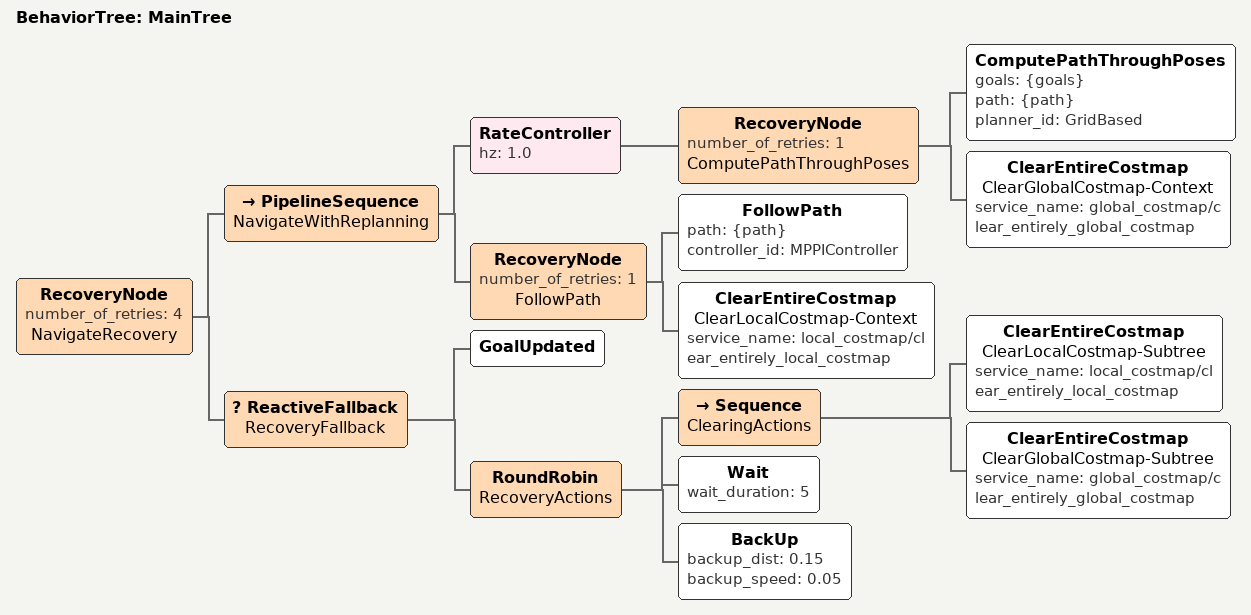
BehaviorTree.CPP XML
<!--
  CyberDog navigate-through-poses BT: no spin recovery.
-->
<root main_tree_to_execute="MainTree">
  <BehaviorTree ID="MainTree">
    <RecoveryNode number_of_retries="4" name="NavigateRecovery">
      <PipelineSequence name="NavigateWithReplanning">
        <RateController hz="1.0">
          <RecoveryNode number_of_retries="1" name="ComputePathThroughPoses">
            <ComputePathThroughPoses goals="{goals}" path="{path}" planner_id="GridBased"/>
            <ClearEntireCostmap name="ClearGlobalCostmap-Context" service_name="global_costmap/clear_entirely_global_costmap"/>
          </RecoveryNode>
        </RateController>
        <RecoveryNode number_of_retries="1" name="FollowPath">
          <FollowPath path="{path}" controller_id="MPPIController"/>
          <ClearEntireCostmap name="ClearLocalCostmap-Context" service_name="local_costmap/clear_entirely_local_costmap"/>
        </RecoveryNode>
      </PipelineSequence>
      <ReactiveFallback name="RecoveryFallback">
        <GoalUpdated/>
        <RoundRobin name="RecoveryActions">
          <Sequence name="ClearingActions">
            <ClearEntireCostmap name="ClearLocalCostmap-Subtree" service_name="local_costmap/clear_entirely_local_costmap"/>
            <ClearEntireCostmap name="ClearGlobalCostmap-Subtree" service_name="global_costmap/clear_entirely_global_costmap"/>
          </Sequence>
          <Wait wait_duration="5"/>
          <BackUp backup_dist="0.15" backup_speed="0.05"/>
        </RoundRobin>
      </ReactiveFallback>
    </RecoveryNode>
  </BehaviorTree>
</root>
